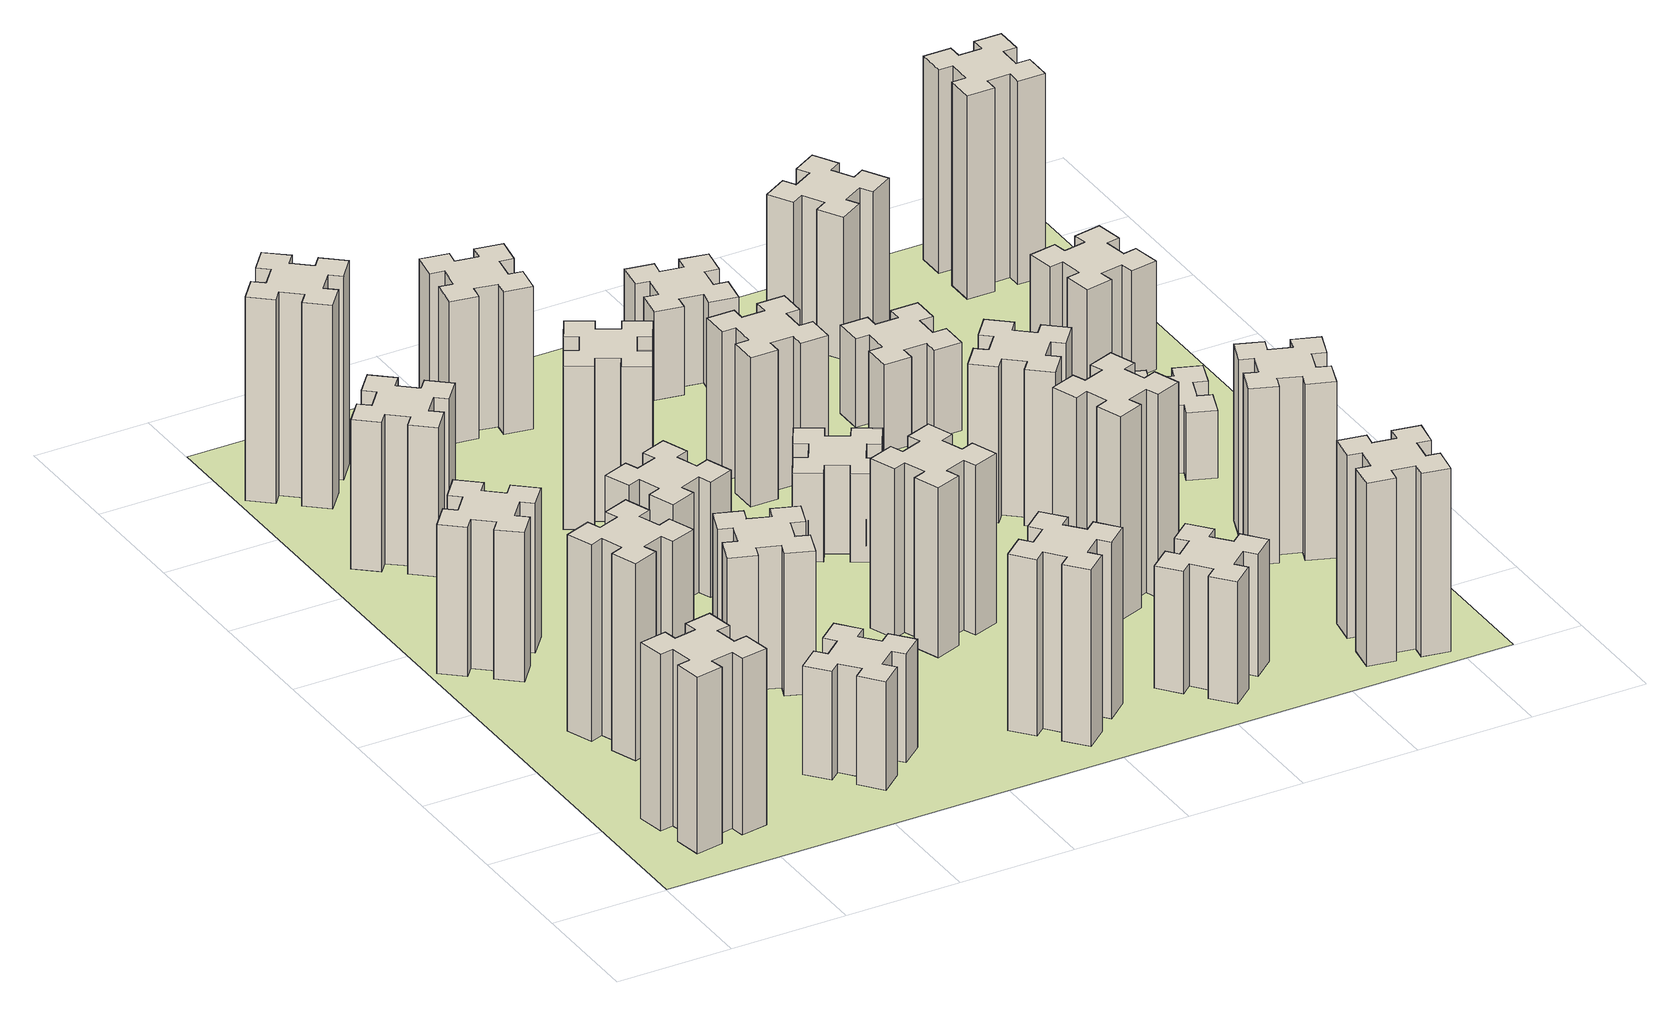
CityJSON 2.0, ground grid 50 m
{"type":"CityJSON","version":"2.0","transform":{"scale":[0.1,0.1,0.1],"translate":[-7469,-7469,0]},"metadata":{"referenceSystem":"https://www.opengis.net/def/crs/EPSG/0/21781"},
"CityObjects":{
"building1":{"type":"Building","attributes":{"class":"1000","function":"1000","usage":"1000","yearOfConstruction":2016,"roofType":"1000","measuredHeight":78,"storeysAboveGround":30,"storeysBelowGround":0},"geometry":[{"type":"Solid","lod":"1","boundaries":[[[[0,1,2,3,4,5,6,7,8,9,10,11,12,13,14,15,16,17,18,19]],[[17,16,20,21]],[[16,15,22,20]],[[15,14,23,22]],[[14,13,24,23]],[[13,12,25,24]],[[12,11,26,25]],[[11,10,27,26]],[[10,9,28,27]],[[9,8,29,28]],[[8,7,30,29]],[[7,6,31,30]],[[6,5,32,31]],[[5,4,33,32]],[[4,3,34,33]],[[3,2,35,34]],[[2,1,36,35]],[[1,0,37,36]],[[0,19,38,37]],[[19,18,39,38]],[[18,17,21,39]],[[24,25,26,27,28,29,30,31,32,33,34,35,36,37,38,39,21,20,22,23]]]]}]},
"building2":{"type":"Building","attributes":{"class":"1000","function":"1000","usage":"1000","yearOfConstruction":2016,"roofType":"1000","measuredHeight":87,"storeysAboveGround":30,"storeysBelowGround":0},"geometry":[{"type":"Solid","lod":"1","boundaries":[[[[40,41,42,43,44,45,46,47,48,49,50,51,52,53,54,55,56,57,58,59]],[[57,56,60,61]],[[56,55,62,60]],[[55,54,63,62]],[[54,53,64,63]],[[53,52,65,64]],[[52,51,66,65]],[[51,50,67,66]],[[50,49,68,67]],[[49,48,69,68]],[[48,47,70,69]],[[47,46,71,70]],[[46,45,72,71]],[[45,44,73,72]],[[44,43,74,73]],[[43,42,75,74]],[[42,41,76,75]],[[41,40,77,76]],[[40,59,78,77]],[[59,58,79,78]],[[58,57,61,79]],[[64,65,66,67,68,69,70,71,72,73,74,75,76,77,78,79,61,60,62,63]]]]}]},
"building3":{"type":"Building","attributes":{"class":"1000","function":"1000","usage":"1000","yearOfConstruction":2016,"roofType":"1000","measuredHeight":66,"storeysAboveGround":30,"storeysBelowGround":0},"geometry":[{"type":"Solid","lod":"1","boundaries":[[[[80,81,82,83,84,85,86,87,88,89,90,91,92,93,94,95,96,97,98,99]],[[97,96,100,101]],[[96,95,102,100]],[[95,94,103,102]],[[94,93,104,103]],[[93,92,105,104]],[[92,91,106,105]],[[91,90,107,106]],[[90,89,108,107]],[[89,88,109,108]],[[88,87,110,109]],[[87,86,111,110]],[[86,85,112,111]],[[85,84,113,112]],[[84,83,114,113]],[[83,82,115,114]],[[82,81,116,115]],[[81,80,117,116]],[[80,99,118,117]],[[99,98,119,118]],[[98,97,101,119]],[[104,105,106,107,108,109,110,111,112,113,114,115,116,117,118,119,101,100,102,103]]]]}]},
"building4":{"type":"Building","attributes":{"class":"1000","function":"1000","usage":"1000","yearOfConstruction":2016,"roofType":"1000","measuredHeight":66,"storeysAboveGround":30,"storeysBelowGround":0},"geometry":[{"type":"Solid","lod":"1","boundaries":[[[[120,121,122,123,124,125,126,127,128,129,130,131,132,133,134,135,136,137,138,139]],[[137,136,140,141]],[[136,135,142,140]],[[135,134,143,142]],[[134,133,144,143]],[[133,132,145,144]],[[132,131,146,145]],[[131,130,147,146]],[[130,129,148,147]],[[129,128,149,148]],[[128,127,150,149]],[[127,126,151,150]],[[126,125,152,151]],[[125,124,153,152]],[[124,123,154,153]],[[123,122,155,154]],[[122,121,156,155]],[[121,120,157,156]],[[120,139,158,157]],[[139,138,159,158]],[[138,137,141,159]],[[144,145,146,147,148,149,150,151,152,153,154,155,156,157,158,159,141,140,142,143]]]]}]},
"building5":{"type":"Building","attributes":{"class":"1000","function":"1000","usage":"1000","yearOfConstruction":2016,"roofType":"1000","measuredHeight":48,"storeysAboveGround":30,"storeysBelowGround":0},"geometry":[{"type":"Solid","lod":"1","boundaries":[[[[160,161,162,163,164,165,166,167,168,169,170,171,172,173,174,175,176,177,178,179]],[[177,176,180,181]],[[176,175,182,180]],[[175,174,183,182]],[[174,173,184,183]],[[173,172,185,184]],[[172,171,186,185]],[[171,170,187,186]],[[170,169,188,187]],[[169,168,189,188]],[[168,167,190,189]],[[167,166,191,190]],[[166,165,192,191]],[[165,164,193,192]],[[164,163,194,193]],[[163,162,195,194]],[[162,161,196,195]],[[161,160,197,196]],[[160,179,198,197]],[[179,178,199,198]],[[178,177,181,199]],[[184,185,186,187,188,189,190,191,192,193,194,195,196,197,198,199,181,180,182,183]]]]}]},
"building6":{"type":"Building","attributes":{"class":"1000","function":"1000","usage":"1000","yearOfConstruction":2016,"roofType":"1000","measuredHeight":90,"storeysAboveGround":30,"storeysBelowGround":0},"geometry":[{"type":"Solid","lod":"1","boundaries":[[[[200,201,202,203,204,205,206,207,208,209,210,211,212,213,214,215,216,217,218,219]],[[217,216,220,221]],[[216,215,222,220]],[[215,214,223,222]],[[214,213,224,223]],[[213,212,225,224]],[[212,211,226,225]],[[211,210,227,226]],[[210,209,228,227]],[[209,208,229,228]],[[208,207,230,229]],[[207,206,231,230]],[[206,205,232,231]],[[205,204,233,232]],[[204,203,234,233]],[[203,202,235,234]],[[202,201,236,235]],[[201,200,237,236]],[[200,219,238,237]],[[219,218,239,238]],[[218,217,221,239]],[[224,225,226,227,228,229,230,231,232,233,234,235,236,237,238,239,221,220,222,223]]]]}]},
"building7":{"type":"Building","attributes":{"class":"1000","function":"1000","usage":"1000","yearOfConstruction":2016,"roofType":"1000","measuredHeight":63,"storeysAboveGround":30,"storeysBelowGround":0},"geometry":[{"type":"Solid","lod":"1","boundaries":[[[[240,241,242,243,244,245,246,247,248,249,250,251,252,253,254,255,256,257,258,259]],[[257,256,260,261]],[[256,255,262,260]],[[255,254,263,262]],[[254,253,264,263]],[[253,252,265,264]],[[252,251,266,265]],[[251,250,267,266]],[[250,249,268,267]],[[249,248,269,268]],[[248,247,270,269]],[[247,246,271,270]],[[246,245,272,271]],[[245,244,273,272]],[[244,243,274,273]],[[243,242,275,274]],[[242,241,276,275]],[[241,240,277,276]],[[240,259,278,277]],[[259,258,279,278]],[[258,257,261,279]],[[264,265,266,267,268,269,270,271,272,273,274,275,276,277,278,279,261,260,262,263]]]]}]},
"building8":{"type":"Building","attributes":{"class":"1000","function":"1000","usage":"1000","yearOfConstruction":2016,"roofType":"1000","measuredHeight":51,"storeysAboveGround":30,"storeysBelowGround":0},"geometry":[{"type":"Solid","lod":"1","boundaries":[[[[280,281,282,283,284,285,286,287,288,289,290,291,292,293,294,295,296,297,298,299]],[[297,296,300,301]],[[296,295,302,300]],[[295,294,303,302]],[[294,293,304,303]],[[293,292,305,304]],[[292,291,306,305]],[[291,290,307,306]],[[290,289,308,307]],[[289,288,309,308]],[[288,287,310,309]],[[287,286,311,310]],[[286,285,312,311]],[[285,284,313,312]],[[284,283,314,313]],[[283,282,315,314]],[[282,281,316,315]],[[281,280,317,316]],[[280,299,318,317]],[[299,298,319,318]],[[298,297,301,319]],[[304,305,306,307,308,309,310,311,312,313,314,315,316,317,318,319,301,300,302,303]]]]}]},
"building9":{"type":"Building","attributes":{"class":"1000","function":"1000","usage":"1000","yearOfConstruction":2016,"roofType":"1000","measuredHeight":72,"storeysAboveGround":30,"storeysBelowGround":0},"geometry":[{"type":"Solid","lod":"1","boundaries":[[[[320,321,322,323,324,325,326,327,328,329,330,331,332,333,334,335,336,337,338,339]],[[337,336,340,341]],[[336,335,342,340]],[[335,334,343,342]],[[334,333,344,343]],[[333,332,345,344]],[[332,331,346,345]],[[331,330,347,346]],[[330,329,348,347]],[[329,328,349,348]],[[328,327,350,349]],[[327,326,351,350]],[[326,325,352,351]],[[325,324,353,352]],[[324,323,354,353]],[[323,322,355,354]],[[322,321,356,355]],[[321,320,357,356]],[[320,339,358,357]],[[339,338,359,358]],[[338,337,341,359]],[[344,345,346,347,348,349,350,351,352,353,354,355,356,357,358,359,341,340,342,343]]]]}]},
"building10":{"type":"Building","attributes":{"class":"1000","function":"1000","usage":"1000","yearOfConstruction":2016,"roofType":"1000","measuredHeight":78,"storeysAboveGround":30,"storeysBelowGround":0},"geometry":[{"type":"Solid","lod":"1","boundaries":[[[[360,361,362,363,364,365,366,367,368,369,370,371,372,373,374,375,376,377,378,379]],[[377,376,380,381]],[[376,375,382,380]],[[375,374,383,382]],[[374,373,384,383]],[[373,372,385,384]],[[372,371,386,385]],[[371,370,387,386]],[[370,369,388,387]],[[369,368,389,388]],[[368,367,390,389]],[[367,366,391,390]],[[366,365,392,391]],[[365,364,393,392]],[[364,363,394,393]],[[363,362,395,394]],[[362,361,396,395]],[[361,360,397,396]],[[360,379,398,397]],[[379,378,399,398]],[[378,377,381,399]],[[384,385,386,387,388,389,390,391,392,393,394,395,396,397,398,399,381,380,382,383]]]]}]},
"building11":{"type":"Building","attributes":{"class":"1000","function":"1000","usage":"1000","yearOfConstruction":2016,"roofType":"1000","measuredHeight":63,"storeysAboveGround":30,"storeysBelowGround":0},"geometry":[{"type":"Solid","lod":"1","boundaries":[[[[400,401,402,403,404,405,406,407,408,409,410,411,412,413,414,415,416,417,418,419]],[[417,416,420,421]],[[416,415,422,420]],[[415,414,423,422]],[[414,413,424,423]],[[413,412,425,424]],[[412,411,426,425]],[[411,410,427,426]],[[410,409,428,427]],[[409,408,429,428]],[[408,407,430,429]],[[407,406,431,430]],[[406,405,432,431]],[[405,404,433,432]],[[404,403,434,433]],[[403,402,435,434]],[[402,401,436,435]],[[401,400,437,436]],[[400,419,438,437]],[[419,418,439,438]],[[418,417,421,439]],[[424,425,426,427,428,429,430,431,432,433,434,435,436,437,438,439,421,420,422,423]]]]}]},
"building12":{"type":"Building","attributes":{"class":"1000","function":"1000","usage":"1000","yearOfConstruction":2016,"roofType":"1000","measuredHeight":75,"storeysAboveGround":30,"storeysBelowGround":0},"geometry":[{"type":"Solid","lod":"1","boundaries":[[[[440,441,442,443,444,445,446,447,448,449,450,451,452,453,454,455,456,457,458,459]],[[457,456,460,461]],[[456,455,462,460]],[[455,454,463,462]],[[454,453,464,463]],[[453,452,465,464]],[[452,451,466,465]],[[451,450,467,466]],[[450,449,468,467]],[[449,448,469,468]],[[448,447,470,469]],[[447,446,471,470]],[[446,445,472,471]],[[445,444,473,472]],[[444,443,474,473]],[[443,442,475,474]],[[442,441,476,475]],[[441,440,477,476]],[[440,459,478,477]],[[459,458,479,478]],[[458,457,461,479]],[[464,465,466,467,468,469,470,471,472,473,474,475,476,477,478,479,461,460,462,463]]]]}]},
"building13":{"type":"Building","attributes":{"class":"1000","function":"1000","usage":"1000","yearOfConstruction":2016,"roofType":"1000","measuredHeight":39,"storeysAboveGround":30,"storeysBelowGround":0},"geometry":[{"type":"Solid","lod":"1","boundaries":[[[[480,481,482,483,484,485,486,487,488,489,490,491,492,493,494,495,496,497,498,499]],[[497,496,500,501]],[[496,495,502,500]],[[495,494,503,502]],[[494,493,504,503]],[[493,492,505,504]],[[492,491,506,505]],[[491,490,507,506]],[[490,489,508,507]],[[489,488,509,508]],[[488,487,510,509]],[[487,486,511,510]],[[486,485,512,511]],[[485,484,513,512]],[[484,483,514,513]],[[483,482,515,514]],[[482,481,516,515]],[[481,480,517,516]],[[480,499,518,517]],[[499,498,519,518]],[[498,497,501,519]],[[504,505,506,507,508,509,510,511,512,513,514,515,516,517,518,519,501,500,502,503]]]]}]},
"building14":{"type":"Building","attributes":{"class":"1000","function":"1000","usage":"1000","yearOfConstruction":2016,"roofType":"1000","measuredHeight":66,"storeysAboveGround":30,"storeysBelowGround":0},"geometry":[{"type":"Solid","lod":"1","boundaries":[[[[520,521,522,523,524,525,526,527,528,529,530,531,532,533,534,535,536,537,538,539]],[[537,536,540,541]],[[536,535,542,540]],[[535,534,543,542]],[[534,533,544,543]],[[533,532,545,544]],[[532,531,546,545]],[[531,530,547,546]],[[530,529,548,547]],[[529,528,549,548]],[[528,527,550,549]],[[527,526,551,550]],[[526,525,552,551]],[[525,524,553,552]],[[524,523,554,553]],[[523,522,555,554]],[[522,521,556,555]],[[521,520,557,556]],[[520,539,558,557]],[[539,538,559,558]],[[538,537,541,559]],[[544,545,546,547,548,549,550,551,552,553,554,555,556,557,558,559,541,540,542,543]]]]}]},
"building15":{"type":"Building","attributes":{"class":"1000","function":"1000","usage":"1000","yearOfConstruction":2016,"roofType":"1000","measuredHeight":54,"storeysAboveGround":30,"storeysBelowGround":0},"geometry":[{"type":"Solid","lod":"1","boundaries":[[[[560,561,562,563,564,565,566,567,568,569,570,571,572,573,574,575,576,577,578,579]],[[577,576,580,581]],[[576,575,582,580]],[[575,574,583,582]],[[574,573,584,583]],[[573,572,585,584]],[[572,571,586,585]],[[571,570,587,586]],[[570,569,588,587]],[[569,568,589,588]],[[568,567,590,589]],[[567,566,591,590]],[[566,565,592,591]],[[565,564,593,592]],[[564,563,594,593]],[[563,562,595,594]],[[562,561,596,595]],[[561,560,597,596]],[[560,579,598,597]],[[579,578,599,598]],[[578,577,581,599]],[[584,585,586,587,588,589,590,591,592,593,594,595,596,597,598,599,581,580,582,583]]]]}]},
"building16":{"type":"Building","attributes":{"class":"1000","function":"1000","usage":"1000","yearOfConstruction":2016,"roofType":"1000","measuredHeight":90,"storeysAboveGround":30,"storeysBelowGround":0},"geometry":[{"type":"Solid","lod":"1","boundaries":[[[[600,601,602,603,604,605,606,607,608,609,610,611,612,613,614,615,616,617,618,619]],[[617,616,620,621]],[[616,615,622,620]],[[615,614,623,622]],[[614,613,624,623]],[[613,612,625,624]],[[612,611,626,625]],[[611,610,627,626]],[[610,609,628,627]],[[609,608,629,628]],[[608,607,630,629]],[[607,606,631,630]],[[606,605,632,631]],[[605,604,633,632]],[[604,603,634,633]],[[603,602,635,634]],[[602,601,636,635]],[[601,600,637,636]],[[600,619,638,637]],[[619,618,639,638]],[[618,617,621,639]],[[624,625,626,627,628,629,630,631,632,633,634,635,636,637,638,639,621,620,622,623]]]]}]},
"building17":{"type":"Building","attributes":{"class":"1000","function":"1000","usage":"1000","yearOfConstruction":2016,"roofType":"1000","measuredHeight":39,"storeysAboveGround":30,"storeysBelowGround":0},"geometry":[{"type":"Solid","lod":"1","boundaries":[[[[640,641,642,643,644,645,646,647,648,649,650,651,652,653,654,655,656,657,658,659]],[[657,656,660,661]],[[656,655,662,660]],[[655,654,663,662]],[[654,653,664,663]],[[653,652,665,664]],[[652,651,666,665]],[[651,650,667,666]],[[650,649,668,667]],[[649,648,669,668]],[[648,647,670,669]],[[647,646,671,670]],[[646,645,672,671]],[[645,644,673,672]],[[644,643,674,673]],[[643,642,675,674]],[[642,641,676,675]],[[641,640,677,676]],[[640,659,678,677]],[[659,658,679,678]],[[658,657,661,679]],[[664,665,666,667,668,669,670,671,672,673,674,675,676,677,678,679,661,660,662,663]]]]}]},
"building18":{"type":"Building","attributes":{"class":"1000","function":"1000","usage":"1000","yearOfConstruction":2016,"roofType":"1000","measuredHeight":69,"storeysAboveGround":30,"storeysBelowGround":0},"geometry":[{"type":"Solid","lod":"1","boundaries":[[[[680,681,682,683,684,685,686,687,688,689,690,691,692,693,694,695,696,697,698,699]],[[697,696,700,701]],[[696,695,702,700]],[[695,694,703,702]],[[694,693,704,703]],[[693,692,705,704]],[[692,691,706,705]],[[691,690,707,706]],[[690,689,708,707]],[[689,688,709,708]],[[688,687,710,709]],[[687,686,711,710]],[[686,685,712,711]],[[685,684,713,712]],[[684,683,714,713]],[[683,682,715,714]],[[682,681,716,715]],[[681,680,717,716]],[[680,699,718,717]],[[699,698,719,718]],[[698,697,701,719]],[[704,705,706,707,708,709,710,711,712,713,714,715,716,717,718,719,701,700,702,703]]]]}]},
"building19":{"type":"Building","attributes":{"class":"1000","function":"1000","usage":"1000","yearOfConstruction":2016,"roofType":"1000","measuredHeight":39,"storeysAboveGround":30,"storeysBelowGround":0},"geometry":[{"type":"Solid","lod":"1","boundaries":[[[[720,721,722,723,724,725,726,727,728,729,730,731,732,733,734,735,736,737,738,739]],[[737,736,740,741]],[[736,735,742,740]],[[735,734,743,742]],[[734,733,744,743]],[[733,732,745,744]],[[732,731,746,745]],[[731,730,747,746]],[[730,729,748,747]],[[729,728,749,748]],[[728,727,750,749]],[[727,726,751,750]],[[726,725,752,751]],[[725,724,753,752]],[[724,723,754,753]],[[723,722,755,754]],[[722,721,756,755]],[[721,720,757,756]],[[720,739,758,757]],[[739,738,759,758]],[[738,737,741,759]],[[744,745,746,747,748,749,750,751,752,753,754,755,756,757,758,759,741,740,742,743]]]]}]},
"building20":{"type":"Building","attributes":{"class":"1000","function":"1000","usage":"1000","yearOfConstruction":2016,"roofType":"1000","measuredHeight":81,"storeysAboveGround":30,"storeysBelowGround":0},"geometry":[{"type":"Solid","lod":"1","boundaries":[[[[760,761,762,763,764,765,766,767,768,769,770,771,772,773,774,775,776,777,778,779]],[[777,776,780,781]],[[776,775,782,780]],[[775,774,783,782]],[[774,773,784,783]],[[773,772,785,784]],[[772,771,786,785]],[[771,770,787,786]],[[770,769,788,787]],[[769,768,789,788]],[[768,767,790,789]],[[767,766,791,790]],[[766,765,792,791]],[[765,764,793,792]],[[764,763,794,793]],[[763,762,795,794]],[[762,761,796,795]],[[761,760,797,796]],[[760,779,798,797]],[[779,778,799,798]],[[778,777,781,799]],[[784,785,786,787,788,789,790,791,792,793,794,795,796,797,798,799,781,780,782,783]]]]}]},
"building21":{"type":"Building","attributes":{"class":"1000","function":"1000","usage":"1000","yearOfConstruction":2016,"roofType":"1000","measuredHeight":63,"storeysAboveGround":30,"storeysBelowGround":0},"geometry":[{"type":"Solid","lod":"1","boundaries":[[[[800,801,802,803,804,805,806,807,808,809,810,811,812,813,814,815,816,817,818,819]],[[817,816,820,821]],[[816,815,822,820]],[[815,814,823,822]],[[814,813,824,823]],[[813,812,825,824]],[[812,811,826,825]],[[811,810,827,826]],[[810,809,828,827]],[[809,808,829,828]],[[808,807,830,829]],[[807,806,831,830]],[[806,805,832,831]],[[805,804,833,832]],[[804,803,834,833]],[[803,802,835,834]],[[802,801,836,835]],[[801,800,837,836]],[[800,819,838,837]],[[819,818,839,838]],[[818,817,821,839]],[[824,825,826,827,828,829,830,831,832,833,834,835,836,837,838,839,821,820,822,823]]]]}]},
"building22":{"type":"Building","attributes":{"class":"1000","function":"1000","usage":"1000","yearOfConstruction":2016,"roofType":"1000","measuredHeight":78,"storeysAboveGround":30,"storeysBelowGround":0},"geometry":[{"type":"Solid","lod":"1","boundaries":[[[[840,841,842,843,844,845,846,847,848,849,850,851,852,853,854,855,856,857,858,859]],[[857,856,860,861]],[[856,855,862,860]],[[855,854,863,862]],[[854,853,864,863]],[[853,852,865,864]],[[852,851,866,865]],[[851,850,867,866]],[[850,849,868,867]],[[849,848,869,868]],[[848,847,870,869]],[[847,846,871,870]],[[846,845,872,871]],[[845,844,873,872]],[[844,843,874,873]],[[843,842,875,874]],[[842,841,876,875]],[[841,840,877,876]],[[840,859,878,877]],[[859,858,879,878]],[[858,857,861,879]],[[864,865,866,867,868,869,870,871,872,873,874,875,876,877,878,879,861,860,862,863]]]]}]},
"building23":{"type":"Building","attributes":{"class":"1000","function":"1000","usage":"1000","yearOfConstruction":2016,"roofType":"1000","measuredHeight":30,"storeysAboveGround":30,"storeysBelowGround":0},"geometry":[{"type":"Solid","lod":"1","boundaries":[[[[880,881,882,883,884,885,886,887,888,889,890,891,892,893,894,895,896,897,898,899]],[[897,896,900,901]],[[896,895,902,900]],[[895,894,903,902]],[[894,893,904,903]],[[893,892,905,904]],[[892,891,906,905]],[[891,890,907,906]],[[890,889,908,907]],[[889,888,909,908]],[[888,887,910,909]],[[887,886,911,910]],[[886,885,912,911]],[[885,884,913,912]],[[884,883,914,913]],[[883,882,915,914]],[[882,881,916,915]],[[881,880,917,916]],[[880,899,918,917]],[[899,898,919,918]],[[898,897,901,919]],[[904,905,906,907,908,909,910,911,912,913,914,915,916,917,918,919,901,900,902,903]]]]}]},
"building24":{"type":"Building","attributes":{"class":"1000","function":"1000","usage":"1000","yearOfConstruction":2016,"roofType":"1000","measuredHeight":48,"storeysAboveGround":30,"storeysBelowGround":0},"geometry":[{"type":"Solid","lod":"1","boundaries":[[[[920,921,922,923,924,925,926,927,928,929,930,931,932,933,934,935,936,937,938,939]],[[937,936,940,941]],[[936,935,942,940]],[[935,934,943,942]],[[934,933,944,943]],[[933,932,945,944]],[[932,931,946,945]],[[931,930,947,946]],[[930,929,948,947]],[[929,928,949,948]],[[928,927,950,949]],[[927,926,951,950]],[[926,925,952,951]],[[925,924,953,952]],[[924,923,954,953]],[[923,922,955,954]],[[922,921,956,955]],[[921,920,957,956]],[[920,939,958,957]],[[939,938,959,958]],[[938,937,941,959]],[[944,945,946,947,948,949,950,951,952,953,954,955,956,957,958,959,941,940,942,943]]]]}]},
"building25":{"type":"Building","attributes":{"class":"1000","function":"1000","usage":"1000","yearOfConstruction":2016,"roofType":"1000","measuredHeight":90,"storeysAboveGround":30,"storeysBelowGround":0},"geometry":[{"type":"Solid","lod":"1","boundaries":[[[[960,961,962,963,964,965,966,967,968,969,970,971,972,973,974,975,976,977,978,979]],[[977,976,980,981]],[[976,975,982,980]],[[975,974,983,982]],[[974,973,984,983]],[[973,972,985,984]],[[972,971,986,985]],[[971,970,987,986]],[[970,969,988,987]],[[969,968,989,988]],[[968,967,990,989]],[[967,966,991,990]],[[966,965,992,991]],[[965,964,993,992]],[[964,963,994,993]],[[963,962,995,994]],[[962,961,996,995]],[[961,960,997,996]],[[960,979,998,997]],[[979,978,999,998]],[[978,977,981,999]],[[984,985,986,987,988,989,990,991,992,993,994,995,996,997,998,999,981,980,982,983]]]]}]},
"landuse1":{"type":"LandUse","attributes":{"name":"plot1","function":"1010"},"geometry":[{"type":"MultiSurface","lod":"1","boundaries":[[[1000,1001,1002,1003]]]}]}
},
"vertices":[
[492,345,0],[475,444,0],[534,454,0],[513,572,0],[395,551,0],[405,492,0],[307,475,0],[297,534,0],[178,513,0],[199,395,0],[258,405,0],[276,307,0],[217,297,0],[237,178,0],[356,199,0],[345,258,0],[444,276,0],[454,217,0],[572,237,0],[551,356,0],[444,276,780],[454,217,780],[345,258,780],[356,199,780],[237,178,780],[217,297,780],[276,307,780],[258,405,780],[199,395,780],[178,513,780],[297,534,780],[307,475,780],[405,492,780],[395,551,780],[513,572,780],[534,454,780],[475,444,780],[492,345,780],[551,356,780],[572,237,780],
[466,995,0],[560,1029,0],[580,973,0],[693,1014,0],[652,1127,0],[596,1106,0],[562,1200,0],[618,1220,0],[577,1333,0],[464,1292,0],[485,1236,0],[391,1202,0],[370,1258,0],[257,1217,0],[299,1104,0],[355,1125,0],[389,1031,0],[333,1010,0],[374,897,0],[487,939,0],[389,1031,870],[333,1010,870],[355,1125,870],[299,1104,870],[257,1217,870],[370,1258,870],[391,1202,870],[485,1236,870],[464,1292,870],[577,1333,870],[618,1220,870],[562,1200,870],[596,1106,870],[652,1127,870],[693,1014,870],[580,973,870],[560,1029,870],[466,995,870],[487,939,870],[374,897,870],
[223,1964,0],[159,1888,0],[113,1926,0],[36,1834,0],[128,1757,0],[166,1803,0],[243,1739,0],[204,1693,0],[296,1616,0],[373,1708,0],[327,1746,0],[392,1823,0],[438,1784,0],[515,1876,0],[423,1953,0],[384,1907,0],[308,1972,0],[346,2018,0],[254,2095,0],[177,2003,0],[308,1972,660],[346,2018,660],[384,1907,660],[423,1953,660],[515,1876,660],[438,1784,660],[392,1823,660],[327,1746,660],[373,1708,660],[296,1616,660],[204,1693,660],[243,1739,660],[166,1803,660],[128,1757,660],[36,1834,660],[113,1926,660],[159,1888,660],[223,1964,660],[177,2003,660],[254,2095,660],
[427,2586,0],[492,2663,0],[538,2624,0],[615,2716,0],[523,2793,0],[484,2747,0],[408,2812,0],[446,2858,0],[354,2935,0],[277,2843,0],[323,2804,0],[259,2728,0],[213,2766,0],[136,2674,0],[228,2597,0],[266,2643,0],[343,2579,0],[304,2533,0],[396,2456,0],[473,2548,0],[343,2579,660],[304,2533,660],[266,2643,660],[228,2597,660],[136,2674,660],[213,2766,660],[259,2728,660],[323,2804,660],[277,2843,660],[354,2935,660],[446,2858,660],[408,2812,660],[484,2747,660],[523,2793,660],[615,2716,660],[538,2624,660],[492,2663,660],[427,2586,660],[473,2548,660],[396,2456,660],
[1232,508,0],[1167,584,0],[1213,623,0],[1136,715,0],[1044,638,0],[1083,592,0],[1006,527,0],[968,573,0],[876,496,0],[953,404,0],[999,443,0],[1063,366,0],[1017,328,0],[1094,236,0],[1186,313,0],[1148,359,0],[1224,423,0],[1263,377,0],[1355,454,0],[1278,546,0],[1224,423,480],[1263,377,480],[1148,359,480],[1186,313,480],[1094,236,480],[1017,328,480],[1063,366,480],[999,443,480],[953,404,480],[876,496,480],[968,573,480],[1006,527,480],[1083,592,480],[1044,638,480],[1136,715,480],[1213,623,480],[1167,584,480],[1232,508,480],[1278,546,480],[1355,454,480],
[384,3387,0],[308,3452,0],[346,3498,0],[254,3575,0],[177,3483,0],[223,3444,0],[159,3368,0],[113,3406,0],[36,3314,0],[128,3237,0],[166,3283,0],[243,3219,0],[204,3173,0],[296,3096,0],[373,3188,0],[327,3226,0],[392,3303,0],[438,3264,0],[515,3356,0],[423,3433,0],[392,3303,900],[438,3264,900],[327,3226,900],[373,3188,900],[296,3096,900],[204,3173,900],[243,3219,900],[166,3283,900],[128,3237,900],[36,3314,900],[113,3406,900],[159,3368,900],[223,3444,900],[177,3483,900],[254,3575,900],[346,3498,900],[308,3452,900],[384,3387,900],[423,3433,900],[515,3356,900],
[1202,1131,0],[1236,1225,0],[1292,1204,0],[1333,1317,0],[1220,1358,0],[1200,1302,0],[1106,1336,0],[1127,1392,0],[1014,1433,0],[973,1320,0],[1029,1300,0],[995,1206,0],[939,1227,0],[897,1114,0],[1010,1073,0],[1031,1129,0],[1125,1095,0],[1104,1039,0],[1217,997,0],[1258,1110,0],[1125,1095,630],[1104,1039,630],[1031,1129,630],[1010,1073,630],[897,1114,630],[939,1227,630],[995,1206,630],[1029,1300,630],[973,1320,630],[1014,1433,630],[1127,1392,630],[1106,1336,630],[1200,1302,630],[1220,1358,630],[1333,1317,630],[1292,1204,630],[1236,1225,630],[1202,1131,630],[1258,1110,630],[1217,997,630],
[995,1965,0],[1029,1871,0],[973,1850,0],[1014,1737,0],[1127,1779,0],[1106,1835,0],[1200,1869,0],[1220,1813,0],[1333,1854,0],[1292,1967,0],[1236,1946,0],[1202,2040,0],[1258,2060,0],[1217,2173,0],[1104,2132,0],[1125,2076,0],[1031,2042,0],[1010,2098,0],[897,2057,0],[939,1944,0],[1031,2042,510],[1010,2098,510],[1125,2076,510],[1104,2132,510],[1217,2173,510],[1258,2060,510],[1202,2040,510],[1236,1946,510],[1292,1967,510],[1333,1854,510],[1220,1813,510],[1200,1869,510],[1106,1835,510],[1127,1779,510],[1014,1737,510],[973,1850,510],[1029,1871,510],[995,1965,510],[939,1944,510],[897,2057,510],
[1286,2497,0],[1336,2584,0],[1388,2554,0],[1448,2658,0],[1344,2718,0],[1314,2666,0],[1227,2716,0],[1257,2768,0],[1153,2828,0],[1093,2724,0],[1145,2694,0],[1095,2607,0],[1043,2637,0],[983,2533,0],[1087,2473,0],[1117,2525,0],[1204,2475,0],[1174,2423,0],[1278,2363,0],[1338,2467,0],[1204,2475,720],[1174,2423,720],[1117,2525,720],[1087,2473,720],[983,2533,720],[1043,2637,720],[1095,2607,720],[1145,2694,720],[1093,2724,720],[1153,2828,720],[1257,2768,720],[1227,2716,720],[1314,2666,720],[1344,2718,720],[1448,2658,720],[1388,2554,720],[1336,2584,720],[1286,2497,720],[1338,2467,720],[1278,2363,720],
[2072,408,0],[2007,484,0],[2053,523,0],[1976,615,0],[1884,538,0],[1923,492,0],[1846,427,0],[1808,473,0],[1716,396,0],[1793,304,0],[1839,343,0],[1903,266,0],[1857,228,0],[1934,136,0],[2026,213,0],[1988,259,0],[2064,323,0],[2103,277,0],[2195,354,0],[2118,446,0],[2064,323,780],[2103,277,780],[1988,259,780],[2026,213,780],[1934,136,780],[1857,228,780],[1903,266,780],[1839,343,780],[1793,304,780],[1716,396,780],[1808,473,780],[1846,427,780],[1923,492,780],[1884,538,780],[1976,615,780],[2053,523,780],[2007,484,780],[2072,408,780],[2118,446,780],[2195,354,780],
[1016,3504,0],[998,3405,0],[939,3416,0],[918,3297,0],[1037,3277,0],[1047,3336,0],[1145,3318,0],[1135,3259,0],[1253,3238,0],[1274,3357,0],[1215,3367,0],[1232,3465,0],[1291,3455,0],[1312,3573,0],[1194,3594,0],[1184,3535,0],[1085,3552,0],[1096,3611,0],[977,3632,0],[957,3514,0],[1085,3552,630],[1096,3611,630],[1184,3535,630],[1194,3594,630],[1312,3573,630],[1291,3455,630],[1232,3465,630],[1215,3367,630],[1274,3357,630],[1253,3238,630],[1135,3259,630],[1145,3318,630],[1047,3336,630],[1037,3277,630],[918,3297,630],[939,3416,630],[998,3405,630],[1016,3504,630],[957,3514,630],[977,3632,630],
[1976,1206,0],[1942,1300,0],[1998,1320,0],[1957,1433,0],[1844,1392,0],[1865,1336,0],[1771,1302,0],[1750,1358,0],[1637,1317,0],[1679,1204,0],[1735,1225,0],[1769,1131,0],[1713,1110,0],[1754,997,0],[1867,1039,0],[1846,1095,0],[1940,1129,0],[1960,1073,0],[2073,1114,0],[2032,1227,0],[1940,1129,750],[1960,1073,750],[1846,1095,750],[1867,1039,750],[1754,997,750],[1713,1110,750],[1769,1131,750],[1735,1225,750],[1679,1204,750],[1637,1317,750],[1750,1358,750],[1771,1302,750],[1865,1336,750],[1844,1392,750],[1957,1433,750],[1998,1320,750],[1942,1300,750],[1976,1206,750],[2032,1227,750],[2073,1114,750],
[1954,2026,0],[1867,2076,0],[1897,2128,0],[1793,2188,0],[1733,2084,0],[1785,2054,0],[1735,1967,0],[1683,1997,0],[1623,1893,0],[1727,1833,0],[1757,1885,0],[1844,1835,0],[1814,1783,0],[1918,1723,0],[1978,1827,0],[1926,1857,0],[1976,1944,0],[2028,1914,0],[2088,2018,0],[1984,2078,0],[1976,1944,390],[2028,1914,390],[1926,1857,390],[1978,1827,390],[1918,1723,390],[1814,1783,390],[1844,1835,390],[1757,1885,390],[1727,1833,390],[1623,1893,390],[1683,1997,390],[1735,1967,390],[1785,2054,390],[1733,2084,390],[1793,2188,390],[1897,2128,390],[1867,2076,390],[1954,2026,390],[1984,2078,390],[2088,2018,390],
[1965,2445,0],[1965,2545,0],[2025,2545,0],[2025,2665,0],[1905,2665,0],[1905,2605,0],[1805,2605,0],[1805,2665,0],[1685,2665,0],[1685,2545,0],[1745,2545,0],[1745,2445,0],[1685,2445,0],[1685,2325,0],[1805,2325,0],[1805,2385,0],[1905,2385,0],[1905,2325,0],[2025,2325,0],[2025,2445,0],[1905,2385,660],[1905,2325,660],[1805,2385,660],[1805,2325,660],[1685,2325,660],[1685,2445,660],[1745,2445,660],[1745,2545,660],[1685,2545,660],[1685,2665,660],[1805,2665,660],[1805,2605,660],[1905,2605,660],[1905,2665,660],[2025,2665,660],[2025,2545,660],[1965,2545,660],[1965,2445,660],[2025,2445,660],[2025,2325,660],
[2628,259,0],[2704,323,0],[2743,277,0],[2835,354,0],[2758,446,0],[2712,408,0],[2647,484,0],[2693,523,0],[2616,615,0],[2524,538,0],[2563,492,0],[2486,427,0],[2448,473,0],[2356,396,0],[2433,304,0],[2479,343,0],[2543,266,0],[2497,228,0],[2574,136,0],[2666,213,0],[2543,266,540],[2497,228,540],[2479,343,540],[2433,304,540],[2356,396,540],[2448,473,540],[2486,427,540],[2563,492,540],[2524,538,540],[2616,615,540],[2693,523,540],[2647,484,540],[2712,408,540],[2758,446,540],[2835,354,540],[2743,277,540],[2704,323,540],[2628,259,540],[2666,213,540],[2574,136,540],
[2586,995,0],[2680,1029,0],[2700,973,0],[2813,1014,0],[2772,1127,0],[2716,1106,0],[2682,1200,0],[2738,1220,0],[2697,1333,0],[2584,1292,0],[2605,1236,0],[2511,1202,0],[2490,1258,0],[2377,1217,0],[2419,1104,0],[2475,1125,0],[2509,1031,0],[2453,1010,0],[2494,897,0],[2607,939,0],[2509,1031,900],[2453,1010,900],[2475,1125,900],[2419,1104,900],[2377,1217,900],[2490,1258,900],[2511,1202,900],[2605,1236,900],[2584,1292,900],[2697,1333,900],[2738,1220,900],[2682,1200,900],[2716,1106,900],[2772,1127,900],[2813,1014,900],[2700,973,900],[2680,1029,900],[2586,995,900],[2607,939,900],[2494,897,900],
[1887,3236,0],[1985,3218,0],[1975,3159,0],[2093,3138,0],[2114,3257,0],[2055,3267,0],[2072,3365,0],[2131,3355,0],[2152,3473,0],[2034,3494,0],[2024,3435,0],[1925,3452,0],[1936,3511,0],[1817,3532,0],[1797,3414,0],[1856,3404,0],[1838,3305,0],[1779,3316,0],[1758,3197,0],[1877,3177,0],[1838,3305,390],[1779,3316,390],[1856,3404,390],[1797,3414,390],[1817,3532,390],[1936,3511,390],[1925,3452,390],[2024,3435,390],[2034,3494,390],[2152,3473,390],[2131,3355,390],[2072,3365,390],[2055,3267,390],[2114,3257,390],[2093,3138,390],[1975,3159,390],[1985,3218,390],[1887,3236,390],[1877,3177,390],[1758,3197,390],
[2486,1803,0],[2563,1739,0],[2524,1693,0],[2616,1616,0],[2693,1708,0],[2647,1746,0],[2712,1823,0],[2758,1784,0],[2835,1876,0],[2743,1953,0],[2704,1907,0],[2628,1972,0],[2666,2018,0],[2574,2095,0],[2497,2003,0],[2543,1964,0],[2479,1888,0],[2433,1926,0],[2356,1834,0],[2448,1757,0],[2479,1888,690],[2433,1926,690],[2543,1964,690],[2497,2003,690],[2574,2095,690],[2666,2018,690],[2628,1972,690],[2704,1907,690],[2743,1953,690],[2835,1876,690],[2758,1784,690],[2712,1823,690],[2647,1746,690],[2693,1708,690],[2616,1616,690],[2524,1693,690],[2563,1739,690],[2486,1803,690],[2448,1757,690],[2356,1834,690],
[2445,2485,0],[2545,2485,0],[2545,2425,0],[2665,2425,0],[2665,2545,0],[2605,2545,0],[2605,2645,0],[2665,2645,0],[2665,2765,0],[2545,2765,0],[2545,2705,0],[2445,2705,0],[2445,2765,0],[2325,2765,0],[2325,2645,0],[2385,2645,0],[2385,2545,0],[2325,2545,0],[2325,2425,0],[2445,2425,0],[2385,2545,390],[2325,2545,390],[2385,2645,390],[2325,2645,390],[2325,2765,390],[2445,2765,390],[2445,2705,390],[2545,2705,390],[2545,2765,390],[2665,2765,390],[2665,2645,390],[2605,2645,390],[2605,2545,390],[2665,2545,390],[2665,2425,390],[2545,2425,390],[2545,2485,390],[2445,2485,390],[2445,2425,390],[2325,2425,390],
[3435,207,0],[3452,305,0],[3511,295,0],[3532,413,0],[3414,434,0],[3404,375,0],[3305,392,0],[3316,451,0],[3197,472,0],[3177,354,0],[3236,344,0],[3218,245,0],[3159,256,0],[3138,137,0],[3257,117,0],[3267,176,0],[3365,158,0],[3355,99,0],[3473,78,0],[3494,197,0],[3365,158,810],[3355,99,810],[3267,176,810],[3257,117,810],[3138,137,810],[3159,256,810],[3218,245,810],[3236,344,810],[3177,354,810],[3197,472,810],[3316,451,810],[3305,392,810],[3404,375,810],[3414,434,810],[3532,413,810],[3511,295,810],[3452,305,810],[3435,207,810],[3494,197,810],[3473,78,810],
[2716,3347,0],[2666,3434,0],[2718,3464,0],[2658,3568,0],[2554,3508,0],[2584,3456,0],[2497,3406,0],[2467,3458,0],[2363,3398,0],[2423,3294,0],[2475,3324,0],[2525,3237,0],[2473,3207,0],[2533,3103,0],[2637,3163,0],[2607,3215,0],[2694,3265,0],[2724,3213,0],[2828,3273,0],[2768,3377,0],[2694,3265,630],[2724,3213,630],[2607,3215,630],[2637,3163,630],[2533,3103,630],[2473,3207,630],[2525,3237,630],[2475,3324,630],[2423,3294,630],[2363,3398,630],[2467,3458,630],[2497,3406,630],[2584,3456,630],[2554,3508,630],[2658,3568,630],[2718,3464,630],[2666,3434,630],[2716,3347,630],[2768,3377,630],[2828,3273,630],
[3251,1029,0],[3345,995,0],[3324,939,0],[3437,897,0],[3478,1010,0],[3422,1031,0],[3456,1125,0],[3512,1104,0],[3553,1217,0],[3440,1258,0],[3420,1202,0],[3326,1236,0],[3347,1292,0],[3234,1333,0],[3193,1220,0],[3249,1200,0],[3215,1106,0],[3159,1127,0],[3117,1014,0],[3230,973,0],[3215,1106,780],[3159,1127,780],[3249,1200,780],[3193,1220,780],[3234,1333,780],[3347,1292,780],[3326,1236,780],[3420,1202,780],[3440,1258,780],[3553,1217,780],[3512,1104,780],[3456,1125,780],[3422,1031,780],[3478,1010,780],[3437,897,780],[3324,939,780],[3345,995,780],[3251,1029,780],[3230,973,780],[3117,1014,780],
[3322,1771,0],[3356,1865,0],[3412,1844,0],[3453,1957,0],[3340,1998,0],[3320,1942,0],[3226,1976,0],[3247,2032,0],[3134,2073,0],[3093,1960,0],[3149,1940,0],[3115,1846,0],[3059,1867,0],[3017,1754,0],[3130,1713,0],[3151,1769,0],[3245,1735,0],[3224,1679,0],[3337,1637,0],[3378,1750,0],[3245,1735,300],[3224,1679,300],[3151,1769,300],[3130,1713,300],[3017,1754,300],[3059,1867,300],[3115,1846,300],[3149,1940,300],[3093,1960,300],[3134,2073,300],[3247,2032,300],[3226,1976,300],[3320,1942,300],[3340,1998,300],[3453,1957,300],[3412,1844,300],[3356,1865,300],[3322,1771,300],[3378,1750,300],[3337,1637,300],
[3218,2625,0],[3236,2527,0],[3177,2517,0],[3197,2398,0],[3316,2419,0],[3305,2478,0],[3404,2496,0],[3414,2437,0],[3532,2457,0],[3511,2576,0],[3452,2565,0],[3435,2664,0],[3494,2674,0],[3473,2792,0],[3355,2771,0],[3365,2712,0],[3267,2695,0],[3257,2754,0],[3138,2733,0],[3159,2615,0],[3267,2695,480],[3257,2754,480],[3365,2712,480],[3355,2771,480],[3473,2792,480],[3494,2674,480],[3435,2664,480],[3452,2565,480],[3511,2576,480],[3532,2457,480],[3414,2437,480],[3404,2496,480],[3305,2478,480],[3316,2419,480],[3197,2398,480],[3177,2517,480],[3236,2527,480],[3218,2625,480],[3159,2615,480],[3138,2733,480],
[3285,3325,0],[3385,3325,0],[3385,3265,0],[3505,3265,0],[3505,3385,0],[3445,3385,0],[3445,3485,0],[3505,3485,0],[3505,3605,0],[3385,3605,0],[3385,3545,0],[3285,3545,0],[3285,3605,0],[3165,3605,0],[3165,3485,0],[3225,3485,0],[3225,3385,0],[3165,3385,0],[3165,3265,0],[3285,3265,0],[3225,3385,900],[3165,3385,900],[3225,3485,900],[3165,3485,900],[3165,3605,900],[3285,3605,900],[3285,3545,900],[3385,3545,900],[3385,3605,900],[3505,3605,900],[3505,3485,900],[3445,3485,900],[3445,3385,900],[3505,3385,900],[3505,3265,900],[3385,3265,900],[3385,3325,900],[3285,3325,900],[3285,3265,900],[3165,3265,900],
[5,3705,0],[3705,3705,0],[3705,5,0],[5,5,0]
]}
